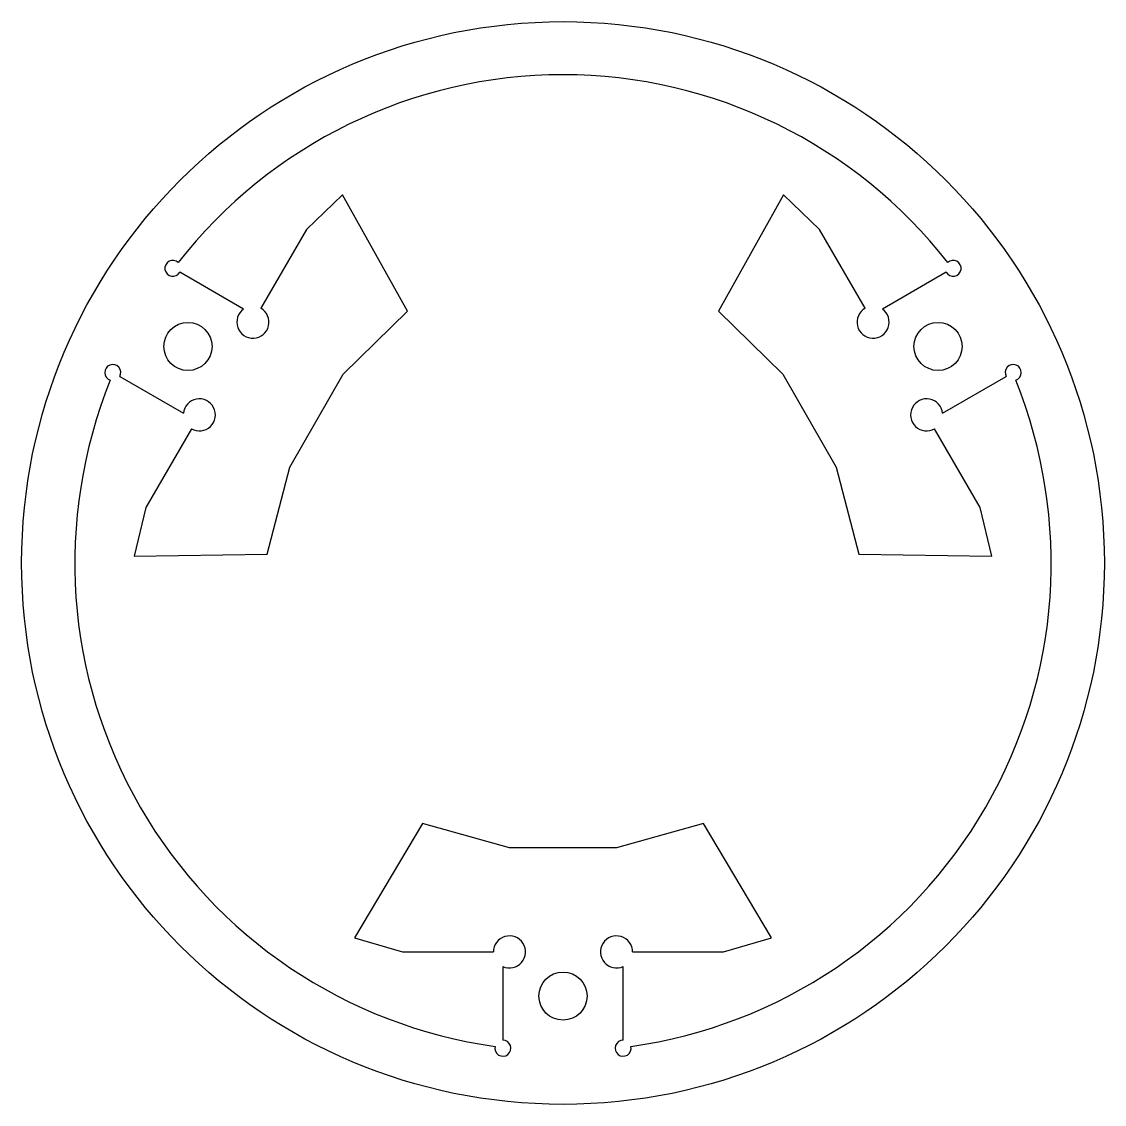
# Model space of a CAD drawing. Extents: x 0 to 270, y 0 to 270.
import ezdxf

# ---------------------------------------------------------------- set-up
doc = ezdxf.new("R2010")
doc.units = 0
doc.layers.add('3', color=3, linetype='CONTINUOUS')

msp = doc.modelspace()

# ---------------------------------------------------------------- linework, layer by layer
at = {"layer": '3'}
for p, q in [((80.0267, 226.7833), (70.9956, 218.141)), ((96.2084, 197.8108), (80.0267, 226.7833)), ((189.9733, 226.7833), (173.7916, 197.8108)), ((199.0044, 218.141), (189.9733, 226.7833)), ((70.9956, 218.141), (59.6706, 198.5255)), ((210.3294, 198.5255), (199.0044, 218.141)), ((55.3399, 198.3123), (39.443, 207.4903)), ((230.557, 207.4903), (214.6601, 198.3123)), ((80.1872, 182.0614), (96.2084, 197.8108)), ((173.7916, 197.8108), (189.8128, 182.0614)), ((24.443, 181.5096), (40.3399, 172.3315)), ((66.8372, 158.9385), (80.1872, 182.0614)), ((189.8128, 182.0614), (203.1628, 158.9385)), ((229.6601, 172.3315), (245.557, 181.5096)), ((42.3206, 168.4744), (30.9956, 148.8589)), ((239.0044, 148.8589), (227.6794, 168.4744)), ((61.2084, 137.1891), (66.8372, 158.9385)), ((203.1628, 158.9385), (208.7916, 137.1891)), ((30.9956, 148.8589), (28.0267, 136.7166)), ((241.9733, 136.7166), (239.0044, 148.8589)), ((28.0267, 136.7166), (61.2084, 137.1891)), ((208.7916, 137.1891), (241.9733, 136.7166)), ((100, 70), (83, 41.5)), ((121.65, 64), (100, 70)), ((170, 70), (148.35, 64)), ((187, 41.5), (170, 70)), ((148.35, 64), (121.65, 64)), ((83, 41.5), (95, 38)), ((175, 38), (187, 41.5)), ((95, 38), (117.65, 38)), ((152.35, 38), (175, 38)), ((120, 34.3562), (120, 16)), ((150, 16), (150, 34.3562))]:
    msp.add_line(p, q, dxfattribs=at)
for centre, radius in [((135, 135), 135), ((41.4693, 189), 6), ((228.5307, 189), 6), ((135, 27), 6)]:
    msp.add_circle(centre, radius, dxfattribs=at)
for centre, radius, start, end in [((135, 135), 121.75, 38.0036, 141.9963), ((37.711, 208.4903), 2, 47.4105, 330), ((232.289, 208.4903), 2, -150.0001, 132.5894), ((57.6706, 195.0614), 4, -234.3621, 59.9999), ((212.3294, 195.0614), 4, -240, 54.362), ((22.711, 182.5096), 2, -30.0001, 252.5895), ((247.289, 182.5096), 2, -72.5896, 210), ((135, 135), 121.75, 158.0036, 261.9963), ((135, 135), 121.75, -81.9964, 21.9963), ((44.3206, 171.9385), 4, -120, 174.362), ((225.6794, 171.9385), 4, 5.6379, 299.9999), ((121.65, 38.0001), 4, -114.362, 180), ((148.35, 38.0001), 4, -0.0001, 294.3619), ((120.0001, 14.0001), 2, -192.5896, 90), ((150, 14), 2, -269.9999, 12.5896)]:
    msp.add_arc(centre, radius, start, end, dxfattribs=at)

doc.saveas('drawing.dxf')
